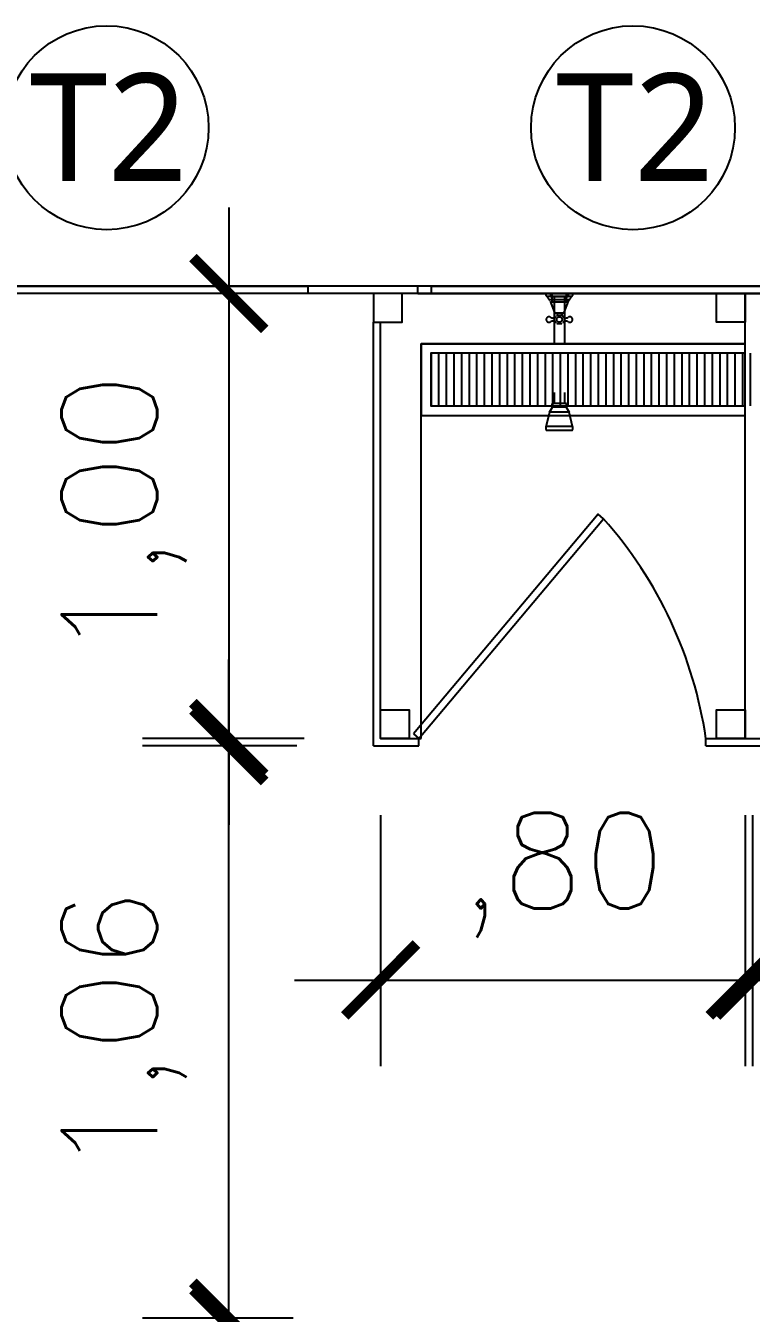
# Model space of a CAD drawing. Header units: millimetres. Extents: x 260 to 453, y 660 to 898.
# Drawn here: x 306.68 to 308.197, y 745.536 to 748.226 of the extents above; entities that cross this region are included whole.
import ezdxf
from ezdxf.enums import TextEntityAlignment as Align

# ---------------------------------------------------------------- set-up
doc = ezdxf.new("R2010")
doc.units = ezdxf.units.MM
doc.linetypes.add('ACAD_ISO12W100', pattern=[22, 12, -3, 0.5, -3, 0.5, -3])
for name, color, linetype in [('AR_COTAS', 1, 'Continuous'), ('AR_DIVISÓRIAS', 3, 'Continuous'), ('AR_DIVISÓRIAS_SANITÁRIAS', 3, 'Continuous'), ('AR_JANELAS', 254, 'Continuous'), ('AR_MOBILIÁRIO_FIXO', 1, 'Continuous'), ('AR_MOD_PISOS', 2, 'Continuous'), ('AR_PORTAS', 254, 'Continuous'), ('AR_SIMBOLOS', 1, 'Continuous'), ('CANT-COMPESADO E ESTR MADEIRA', 3, 'Continuous'), ('CANT-TEXTO', 2, 'Continuous')]:
    doc.layers.add(name, color=color, linetype=linetype)
doc.styles.add('ROMANS', font='romans.shx')
doc.styles.add('TREBUCHET', font='trebuc.ttf')
doc.dimstyles.new('ESCALA 1.100', dxfattribs={"dimtxt": 0.2, "dimasz": 0.15, "dimexe": 0.18, "dimexo": 0.16, "dimgap": 0.1, "dimtad": 1, "dimzin": 4, "dimtxsty": 'ROMANS', "dimblk": 'ARCHTICK', "dimcen": 2.5, "dimdle": 0.18, "dimclrd": 256, "dimclre": 256, "dimclrt": 2, "dimazin": 0, "dimtfac": 1, "dimtix": 1, "dimtmove": 2, "dimatfit": 3, "dimldrblk": 'ARCHTICK', "dimfxl": 1, "dimtolj": 1, "dimtzin": 0, "dimlwd": -1, "dimlwe": -1, "dimarcsym": 0})

# ---------------------------------------------------------------- blocks, each defined once
blk = doc.blocks.new('_ArchTick')
at = {"color": 0, "const_width": 0.15}
blk.add_lwpolyline([(-0.5, -0.5), (0.5, 0.5)], dxfattribs=at)
blk = doc.blocks.new('*D84')
at = {"layer": 'AR_COTAS', "transparency": 16777216}
for p, q in [((307.1047, 747.847), (307.1047, 746.557)), ((307.247, 747.667), (306.9247, 747.667)), ((307.262, 746.737), (306.9247, 746.737))]:
    blk.add_line(p, q, dxfattribs=at)
at = {"layer": 'Defpoints', "color": 0, "transparency": 16777216}
for p in [(307.407, 747.667), (307.1047, 746.737), (307.422, 746.737)]:
    blk.add_point(p, dxfattribs=at)
at = {"layer": 'AR_COTAS', "transparency": 16777216, "xscale": 0.15, "yscale": 0.15, "zscale": 0.15}
for p, rotation in [((307.1047, 747.667), 90), ((307.1047, 746.737), 270)]:
    blk.add_blockref('_ArchTick', p, dxfattribs=dict(at, rotation=rotation))
at = {"layer": 'AR_COTAS', "color": 2, "transparency": 16777216, "insert": (306.8857, 747.202), "char_height": 0.2, "attachment_point": 5, "rotation": 90, "style": 'ROMANS'}
blk.add_mtext('\\A1;1,00', dxfattribs=at)
blk = doc.blocks.new('*D85')
at = {"layer": 'AR_COTAS', "transparency": 16777216}
for p, q in [((307.422, 746.577), (307.422, 746.0524)), ((308.1841, 746.577), (308.1841, 746.0524)), ((307.242, 746.2324), (308.3641, 746.2324))]:
    blk.add_line(p, q, dxfattribs=at)
at = {"layer": 'Defpoints', "color": 0, "transparency": 16777216}
for p in [(307.422, 746.737), (308.1841, 746.737), (308.1841, 746.2324)]:
    blk.add_point(p, dxfattribs=at)
at = {"layer": 'AR_COTAS', "transparency": 16777216, "xscale": 0.15, "yscale": 0.15, "zscale": 0.15, "rotation": 180}
blk.add_blockref('_ArchTick', (307.422, 746.2324), dxfattribs=at)
at = {"layer": 'AR_COTAS', "transparency": 16777216, "xscale": 0.15, "yscale": 0.15, "zscale": 0.15}
blk.add_blockref('_ArchTick', (308.1841, 746.2324), dxfattribs=at)
at = {"layer": 'AR_COTAS', "color": 2, "transparency": 16777216, "insert": (307.803, 746.4514), "char_height": 0.2, "attachment_point": 5, "style": 'ROMANS'}
blk.add_mtext('\\A1;,80', dxfattribs=at)
blk = doc.blocks.new('*D86')
at = {"layer": 'AR_COTAS', "transparency": 16777216}
for p, q in [((308.1991, 746.577), (308.1991, 746.0524)), ((308.9687, 746.577), (308.9687, 746.0524)), ((308.0191, 746.2324), (309.1487, 746.2324))]:
    blk.add_line(p, q, dxfattribs=at)
at = {"layer": 'Defpoints', "color": 0, "transparency": 16777216}
for p in [(308.1991, 746.737), (308.9687, 746.737), (308.9687, 746.2324)]:
    blk.add_point(p, dxfattribs=at)
at = {"layer": 'AR_COTAS', "transparency": 16777216, "xscale": 0.15, "yscale": 0.15, "zscale": 0.15, "rotation": 180}
blk.add_blockref('_ArchTick', (308.1991, 746.2324), dxfattribs=at)
at = {"layer": 'AR_COTAS', "transparency": 16777216, "xscale": 0.15, "yscale": 0.15, "zscale": 0.15}
blk.add_blockref('_ArchTick', (308.9687, 746.2324), dxfattribs=at)
at = {"layer": 'AR_COTAS', "color": 2, "transparency": 16777216, "insert": (308.5839, 746.4514), "char_height": 0.2, "attachment_point": 5, "style": 'ROMANS'}
blk.add_mtext('\\A1;,80', dxfattribs=at)
blk = doc.blocks.new('*D92')
at = {"layer": 'AR_SIMBOLOS', "transparency": 16777216}
for p, q in [((307.1047, 744.4007), (307.1047, 745.6907)), ((307.2545, 745.5107), (306.9247, 745.5107)), ((307.2545, 744.5807), (306.9247, 744.5807))]:
    blk.add_line(p, q, dxfattribs=at)
at = {"layer": 'Defpoints', "color": 0, "transparency": 16777216}
for p in [(307.1047, 745.5107), (307.4145, 745.5107), (307.4145, 744.5807)]:
    blk.add_point(p, dxfattribs=at)
at = {"layer": 'AR_SIMBOLOS', "transparency": 16777216, "xscale": 0.15, "yscale": 0.15, "zscale": 0.15}
for p, rotation in [((307.1047, 745.5107), 90), ((307.1047, 744.5807), 270)]:
    blk.add_blockref('_ArchTick', p, dxfattribs=dict(at, rotation=rotation))
at = {"layer": 'AR_SIMBOLOS', "color": 2, "transparency": 16777216, "insert": (306.8857, 745.0457), "char_height": 0.2, "attachment_point": 5, "rotation": 90, "style": 'ROMANS'}
blk.add_mtext('\\A1;1,00', dxfattribs=at)
blk = doc.blocks.new('*D93')
at = {"layer": 'AR_SIMBOLOS', "transparency": 16777216}
for p, q in [((307.1047, 745.3457), (307.1047, 746.902)), ((307.247, 746.722), (306.9247, 746.722)), ((307.2395, 745.5257), (306.9247, 745.5257))]:
    blk.add_line(p, q, dxfattribs=at)
at = {"layer": 'Defpoints', "color": 0, "transparency": 16777216}
for p in [(307.1047, 746.722), (307.407, 746.722), (307.3995, 745.5257)]:
    blk.add_point(p, dxfattribs=at)
at = {"layer": 'AR_SIMBOLOS', "transparency": 16777216, "xscale": 0.15, "yscale": 0.15, "zscale": 0.15}
for p, rotation in [((307.1047, 746.722), 90), ((307.1047, 745.5257), 270)]:
    blk.add_blockref('_ArchTick', p, dxfattribs=dict(at, rotation=rotation))
at = {"layer": 'AR_SIMBOLOS', "color": 2, "transparency": 16777216, "insert": (306.8857, 746.1239), "char_height": 0.2, "attachment_point": 5, "rotation": 90, "style": 'ROMANS'}
blk.add_mtext('\\A1;1,06', dxfattribs=at)

msp = doc.modelspace()

# ---------------------------------------------------------------- linework, layer by layer
at = {"layer": 'AR_DIVISÓRIAS', "ltscale": 0.5}
for p, q in [((307.4995, 747.682), (305.907, 747.682)), ((307.4995, 747.667), (305.922, 747.667)), ((307.5282, 747.682), (307.2707, 747.682)), ((307.2707, 747.667), (307.2707, 747.682)), ((307.5282, 747.667), (307.2707, 747.667)), ((307.4995, 747.667), (307.4995, 747.682)), ((307.5282, 747.667), (307.5282, 747.682)), ((307.507, 747.562), (308.1841, 747.562)), ((307.507, 747.412), (308.1841, 747.412)), ((307.507, 747.412), (308.1841, 747.412))]:
    msp.add_line(p, q, dxfattribs=at)
at = {"layer": 'AR_DIVISÓRIAS', "color": 1, "linetype": 'Continuous', "ltscale": 0.5}
for p, q in [((307.5274, 747.542), (307.5274, 747.432)), ((307.5433, 747.542), (307.5433, 747.432)), ((307.5592, 747.542), (307.5592, 747.432)), ((307.5751, 747.542), (307.5751, 747.432)), ((307.5909, 747.542), (307.5909, 747.432)), ((307.6068, 747.542), (307.6068, 747.432)), ((307.6227, 747.542), (307.6227, 747.432)), ((307.6386, 747.542), (307.6386, 747.432)), ((307.6544, 747.542), (307.6544, 747.432)), ((307.6703, 747.542), (307.6703, 747.432)), ((307.6862, 747.542), (307.6862, 747.432)), ((307.7021, 747.542), (307.7021, 747.432)), ((307.7179, 747.542), (307.7179, 747.432)), ((307.7338, 747.542), (307.7338, 747.432)), ((307.7497, 747.542), (307.7497, 747.432)), ((307.7656, 747.542), (307.7656, 747.432)), ((307.7814, 747.542), (307.7814, 747.432)), ((307.7973, 747.542), (307.7973, 747.432)), ((307.8132, 747.542), (307.8132, 747.432)), ((307.8291, 747.542), (307.8291, 747.432)), ((307.8449, 747.542), (307.8449, 747.432)), ((307.8608, 747.542), (307.8608, 747.432)), ((307.8767, 747.542), (307.8767, 747.432)), ((307.8926, 747.542), (307.8926, 747.432)), ((307.9084, 747.542), (307.9084, 747.432)), ((307.9243, 747.542), (307.9243, 747.432)), ((307.9402, 747.542), (307.9402, 747.432)), ((307.9561, 747.542), (307.9561, 747.432)), ((307.9719, 747.542), (307.9719, 747.432)), ((307.9878, 747.542), (307.9878, 747.432)), ((308.0037, 747.542), (308.0037, 747.432)), ((308.0196, 747.542), (308.0196, 747.432)), ((308.0354, 747.542), (308.0354, 747.432)), ((308.0513, 747.542), (308.0513, 747.432)), ((308.0672, 747.542), (308.0672, 747.432)), ((308.0831, 747.542), (308.0831, 747.432)), ((308.0989, 747.542), (308.0989, 747.432)), ((308.1148, 747.542), (308.1148, 747.432)), ((308.1307, 747.542), (308.1307, 747.432)), ((308.1466, 747.542), (308.1466, 747.432)), ((308.1624, 747.542), (308.1624, 747.432)), ((308.1783, 747.542), (308.1783, 747.432)), ((308.1942, 747.542), (308.1942, 747.432))]:
    msp.add_line(p, q, dxfattribs=at)
at = {"layer": 'AR_DIVISÓRIAS', "ltscale": 0.5}
for points in [[(308.1841, 747.562), (307.507, 747.562), (307.507, 747.412), (308.1841, 747.412)], [(308.1841, 747.562), (307.507, 747.562), (307.507, 747.412), (308.1841, 747.412)], [(308.1841, 747.542), (307.527, 747.542), (307.527, 747.432), (308.1841, 747.432)], [(308.1841, 747.542), (307.527, 747.542), (307.527, 747.432), (308.1841, 747.432)]]:
    msp.add_lwpolyline(points, dxfattribs=at)
at = {"layer": 'AR_DIVISÓRIAS_SANITÁRIAS'}
for p, q in [((308.1841, 746.737), (308.1841, 747.667)), ((307.407, 746.722), (307.407, 747.607)), ((307.422, 746.737), (307.422, 747.607)), ((307.507, 746.737), (307.507, 747.562)), ((307.407, 746.722), (307.502, 746.722)), ((307.422, 746.737), (307.502, 746.737)), ((307.502, 746.722), (307.502, 746.737)), ((308.102, 746.737), (308.2241, 746.737)), ((308.102, 746.722), (308.102, 746.737)), ((308.102, 746.722), (308.2241, 746.722))]:
    msp.add_line(p, q, dxfattribs=at)
at = {"layer": 'AR_JANELAS', "ltscale": 0.5}
for p, q in [((306.4282, 747.682), (307.2707, 747.682)), ((307.2707, 747.667), (306.4282, 747.667)), ((308.3995, 747.682), (307.4995, 747.682)), ((307.4995, 747.667), (308.3995, 747.667)), ((307.5282, 747.682), (308.3707, 747.682)), ((308.3707, 747.667), (307.5282, 747.667))]:
    msp.add_line(p, q, dxfattribs=at)
at = {"layer": 'AR_MOBILIÁRIO_FIXO', "color": 254, "linetype": 'ACAD_ISO12W100', "ltscale": 0.003}
for p, q in [((307.8239, 747.667), (307.7672, 747.667)), ((307.7672, 747.667), (307.7672, 747.665)), ((307.8239, 747.667), (307.7672, 747.667)), ((307.7672, 747.667), (307.7672, 747.665)), ((307.8213, 747.6607), (307.7697, 747.6607)), ((307.8213, 747.6607), (307.7697, 747.6607)), ((307.8141, 747.667), (307.777, 747.667)), ((307.777, 747.667), (307.777, 747.6612)), ((307.8141, 747.667), (307.777, 747.667)), ((307.777, 747.667), (307.777, 747.6612)), ((307.7806, 747.6486), (307.7806, 747.667)), ((307.7806, 747.6486), (307.7806, 747.667)), ((307.8105, 747.6486), (307.8105, 747.667)), ((307.8105, 747.6486), (307.8105, 747.667)), ((307.8141, 747.667), (307.8141, 747.6612)), ((307.8141, 747.667), (307.8141, 747.6612)), ((307.8239, 747.667), (307.8239, 747.665)), ((307.8239, 747.667), (307.8239, 747.665)), ((307.8163, 747.6538), (307.7748, 747.6538)), ((307.8163, 747.6538), (307.7748, 747.6538)), ((307.7863, 747.6272), (307.7772, 747.6512)), ((307.7863, 747.6272), (307.7772, 747.6512)), ((307.8131, 747.6602), (307.778, 747.6602)), ((307.8131, 747.6602), (307.778, 747.6602)), ((307.8105, 747.6486), (307.7806, 747.6486)), ((307.8105, 747.6486), (307.7806, 747.6486)), ((307.7847, 747.6602), (307.7847, 747.4372)), ((307.7847, 747.6602), (307.7847, 747.4372)), ((307.8139, 747.6512), (307.8047, 747.6272)), ((307.8139, 747.6512), (307.8047, 747.6272)), ((307.8063, 747.6602), (307.8063, 747.4372)), ((307.8063, 747.6602), (307.8063, 747.4372)), ((307.7833, 747.6157), (307.7827, 747.6157)), ((307.7833, 747.6157), (307.7827, 747.6157)), ((307.7833, 747.6093), (307.7827, 747.6093)), ((307.7833, 747.6093), (307.7827, 747.6093)), ((307.8029, 747.6259), (307.7882, 747.6259)), ((307.8029, 747.6259), (307.7882, 747.6259)), ((307.7884, 747.62), (307.7884, 747.6192)), ((307.7884, 747.62), (307.7884, 747.6192)), ((307.802, 747.621), (307.7893, 747.621)), ((307.802, 747.621), (307.7893, 747.621)), ((307.791, 747.6259), (307.791, 747.621)), ((307.791, 747.6259), (307.791, 747.621)), ((307.8001, 747.6259), (307.8001, 747.621)), ((307.8001, 747.6259), (307.8001, 747.621)), ((307.8029, 747.6192), (307.8029, 747.62)), ((307.8029, 747.6192), (307.8029, 747.62)), ((307.8086, 747.6157), (307.808, 747.6157)), ((307.8086, 747.6157), (307.808, 747.6157)), ((307.8086, 747.6093), (307.808, 747.6093)), ((307.8086, 747.6093), (307.808, 747.6093)), ((307.7884, 747.605), (307.7884, 747.6058)), ((307.7884, 747.605), (307.7884, 747.6058)), ((307.8011, 747.6033), (307.7902, 747.6033)), ((307.8011, 747.6033), (307.7902, 747.6033)), ((307.8029, 747.605), (307.8029, 747.6058)), ((307.8029, 747.605), (307.8029, 747.6058)), ((307.7747, 747.4192), (307.7674, 747.3878)), ((307.7747, 747.4192), (307.7674, 747.3878)), ((307.7747, 747.4192), (307.7813, 747.4297)), ((307.7747, 747.4192), (307.7813, 747.4297)), ((307.8164, 747.4192), (307.7747, 747.4192)), ((307.8164, 747.4192), (307.7747, 747.4192)), ((307.7805, 747.4307), (307.7805, 747.4362)), ((307.7805, 747.4307), (307.7805, 747.4362)), ((307.8095, 747.4372), (307.7815, 747.4372)), ((307.8095, 747.4372), (307.7815, 747.4372)), ((307.8095, 747.4297), (307.7815, 747.4297)), ((307.8095, 747.4297), (307.7815, 747.4297)), ((307.8098, 747.4297), (307.8164, 747.4192)), ((307.8098, 747.4297), (307.8164, 747.4192)), ((307.8105, 747.4307), (307.8105, 747.4362)), ((307.8105, 747.4307), (307.8105, 747.4362)), ((307.8234, 747.3887), (307.8164, 747.4192)), ((307.8234, 747.3887), (307.8164, 747.4192)), ((307.8234, 747.3887), (307.7676, 747.3887)), ((307.8234, 747.3887), (307.7676, 747.3887)), ((307.8224, 747.3808), (307.7686, 747.3808)), ((307.8224, 747.3808), (307.7686, 747.3808))]:
    msp.add_line(p, q, dxfattribs=at)
msp.add_circle((307.7956, 747.6125), 0.00563, dxfattribs=at)
msp.add_circle((307.7956, 747.6125), 0.00563, dxfattribs=at)
for centre, radius, start, end in [((307.7721, 747.665), 0.00488, 180.0007, 241.0135), ((307.7721, 747.665), 0.00488, 180.0007, 241.0135), ((307.7673, 747.6565), 0.00488, 10.0631, 61.0127), ((307.7673, 747.6565), 0.00488, 10.0631, 61.0127), ((307.778, 747.6612), 0.001, 180, 270), ((307.778, 747.6612), 0.001, 180, 270), ((307.8131, 747.6612), 0.001, 270, 0), ((307.8131, 747.6612), 0.001, 270, 0), ((307.8237, 747.6565), 0.00488, 118.9871, 169.9371), ((307.8237, 747.6565), 0.00488, 118.9871, 169.9371), ((307.819, 747.665), 0.00488, 298.9873, 359.9997), ((307.819, 747.665), 0.00488, 298.9873, 359.9997), ((307.777, 747.6582), 0.00488, 190.0632, 243.6808), ((307.777, 747.6582), 0.00488, 190.0632, 243.6808), ((307.8184, 747.6494), 0.00488, 116.3197, 159.1374), ((307.8184, 747.6494), 0.00488, 116.3197, 159.1374), ((307.8141, 747.6582), 0.00488, 296.3192, 349.9368), ((307.8141, 747.6582), 0.00488, 296.3192, 349.9368), ((307.7739, 747.6125), 0.00576, 58.3922, 301.6088), ((307.7739, 747.6125), 0.00576, 58.3922, 301.6088), ((307.7831, 747.6274), 0.0117, 238.3901, 268.2418), ((307.7831, 747.6274), 0.0117, 238.3901, 268.2418), ((307.7831, 747.5976), 0.0117, 91.7591, 121.6103), ((307.7831, 747.5976), 0.0117, 91.7591, 121.6103), ((307.7833, 747.6215), 0.00586, 269.9948, 323.651), ((307.7833, 747.6215), 0.00586, 269.9948, 323.651), ((307.7833, 747.6035), 0.00586, 36.3488, 90.0038), ((307.7833, 747.6035), 0.00586, 36.3488, 90.0038), ((307.7882, 747.6279), 0.00195, 200.8595, 270.0078), ((307.7882, 747.6279), 0.00195, 200.8595, 270.0078), ((307.7864, 747.6058), 0.00195, 359.9995, 36.3475), ((307.7864, 747.6058), 0.00195, 359.9995, 36.3475), ((307.802, 747.62), 0.000977, 359.9994, 89.9912), ((307.802, 747.62), 0.000977, 359.9994, 89.9912), ((307.8029, 747.6279), 0.00195, 269.9972, 339.1444), ((307.8029, 747.6279), 0.00195, 269.9972, 339.1444), ((307.8049, 747.6192), 0.00195, 180, 216.3481), ((307.8049, 747.6192), 0.00195, 180, 216.3481), ((307.808, 747.6215), 0.00586, 216.3488, 270.0038), ((307.808, 747.6215), 0.00586, 216.3488, 270.0038), ((307.808, 747.6035), 0.00586, 89.9972, 143.6519), ((307.808, 747.6035), 0.00586, 89.9972, 143.6519), ((307.8082, 747.6274), 0.0117, 271.7576, 301.6092), ((307.8082, 747.6274), 0.0117, 271.7576, 301.6092), ((307.8082, 747.5976), 0.0117, 58.3914, 88.2432), ((307.8082, 747.5976), 0.0117, 58.3914, 88.2432), ((307.8174, 747.6125), 0.00576, 238.3914, 121.6083), ((307.8174, 747.6125), 0.00576, 238.3914, 121.6083), ((307.7815, 747.4362), 0.001, 90, 180), ((307.7815, 747.4362), 0.001, 90, 180), ((307.7815, 747.4307), 0.001, 180, 270), ((307.7815, 747.4307), 0.001, 180, 270), ((307.8095, 747.4362), 0.001, 0, 90), ((307.8095, 747.4362), 0.001, 0, 90), ((307.8095, 747.4307), 0.001, 270, 0), ((307.8095, 747.4307), 0.001, 270, 0), ((307.7747, 747.3854), 0.00764, 161.6984, 217.5941), ((307.7747, 747.3854), 0.00764, 161.6984, 217.5941), ((307.8155, 747.3857), 0.00848, 324.7142, 20.8981), ((307.8155, 747.3857), 0.00848, 324.7142, 20.8981)]:
    msp.add_arc(centre, radius, start, end, dxfattribs=at)
at = {"layer": 'AR_MOD_PISOS'}
msp.add_line((307.502, 746.737), (307.507, 746.737), dxfattribs=at)
at = {"layer": 'AR_PORTAS'}
msp.add_lwpolyline([(307.4905, 746.7466), (307.502, 746.737), (307.8878, 747.1964), (307.8764, 747.2061)], close=True, dxfattribs=at)
at = {"layer": 'AR_PORTAS', "color": 254}
msp.add_arc((307.2246, 746.6077), 0.8868, 8.3807, 41.5918, dxfattribs=at)
at = {"layer": 'AR_SIMBOLOS'}
for centre in [(306.8495, 748.0133), (307.9495, 748.0133)]:
    msp.add_circle(centre, 0.2131, dxfattribs=at)
at = {"layer": 'CANT-COMPESADO E ESTR MADEIRA', "ltscale": 0.5}
for points in [[(307.407, 747.607), (307.467, 747.607), (307.467, 747.667), (307.407, 747.667)], [(308.1241, 747.667), (308.1841, 747.667), (308.1841, 747.607), (308.1241, 747.607)], [(307.482, 746.737), (307.422, 746.737), (307.422, 746.797), (307.482, 746.797)], [(308.1841, 746.737), (308.1241, 746.737), (308.1241, 746.797), (308.1841, 746.797)]]:
    msp.add_lwpolyline(points, close=True, dxfattribs=at)

# ---------------------------------------------------------------- texts
at = {"layer": 'CANT-TEXTO', "style": 'TREBUCHET'}
for p in [(306.8537, 747.902), (307.9537, 747.902)]:
    msp.add_text('T2', height=0.225, dxfattribs=at).set_placement(p, align=Align.CENTER)

# ---------------------------------------------------------------- dimensions: what is measured, and where the dimension line sits
at = {"layer": 'AR_COTAS'}
dim = msp.add_linear_dim(base=(307.1047, 746.737), p1=(307.407, 747.667), p2=(307.422, 746.737), angle=90, text='1,00', dimstyle='ESCALA 1.100', dxfattribs=at)
dim.commit()
dim.dimension.update_dxf_attribs({"geometry": '*D84', "text_midpoint": (306.8857, 747.202), "dimtype": 160})
for base, p1, p2, picture, middle in [((308.1841, 746.2324), (307.422, 746.737), (308.1841, 746.737), '*D85', (307.803, 746.4514)), ((308.9687, 746.2324), (308.1991, 746.737), (308.9687, 746.737), '*D86', (308.5839, 746.4514))]:
    dim = msp.add_linear_dim(base=base, p1=p1, p2=p2, text=',80', dimstyle='ESCALA 1.100', dxfattribs=at)
    dim.commit()
    dim.dimension.update_dxf_attribs({"geometry": picture, "text_midpoint": middle})
at = {"layer": 'AR_SIMBOLOS'}
for base, p1, p2, text, picture, middle in [((307.1047, 746.722), (307.3995, 745.5257), (307.407, 746.722), '1,06', '*D93', (306.8857, 746.1239)), ((307.1047, 745.5107), (307.4145, 744.5807), (307.4145, 745.5107), '1,00', '*D92', (306.8857, 745.0457))]:
    dim = msp.add_linear_dim(base=base, p1=p1, p2=p2, angle=90, text=text, dimstyle='ESCALA 1.100', dxfattribs=at)
    dim.commit()
    dim.dimension.update_dxf_attribs({"geometry": picture, "text_midpoint": middle})

doc.saveas('drawing.dxf')
